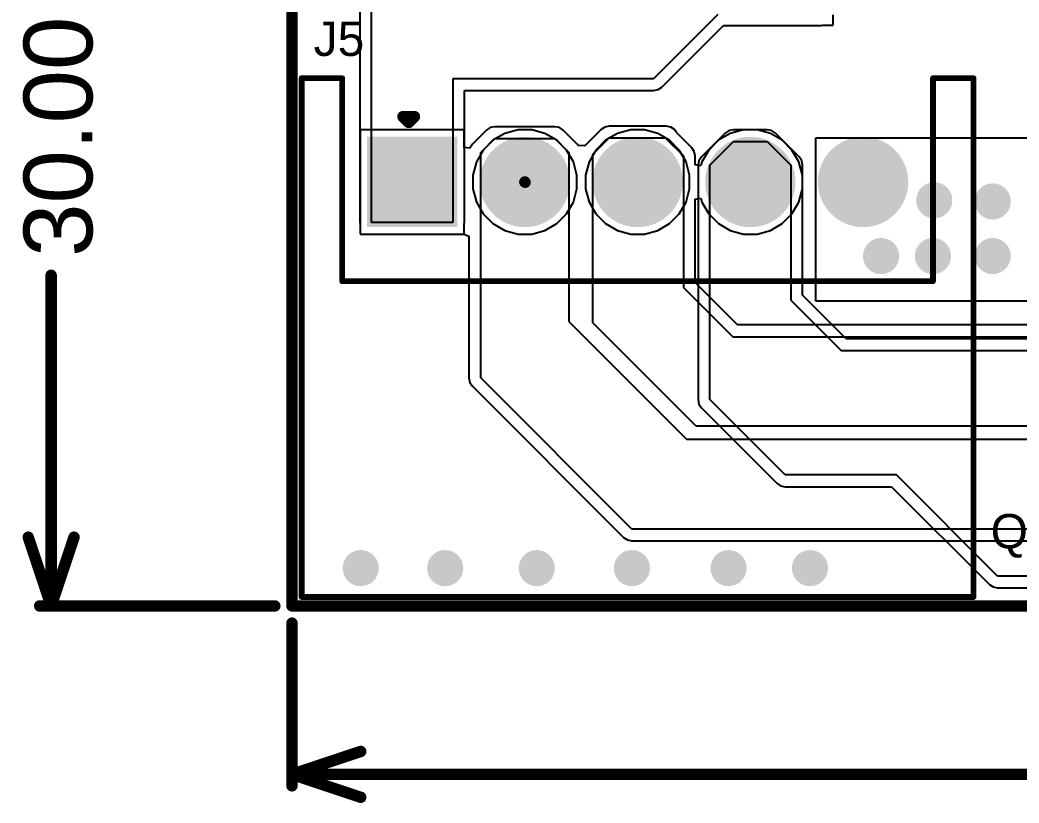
# Model space of a CAD drawing. Header units: inches. Extents: x -0.24 to 5.71, y -0.19 to 1.19.
# Drawn here: x -0.237 to 0.635, y -0.165 to 0.518 of the extents above; entities that cross this region are included whole.
import ezdxf

# ---------------------------------------------------------------- set-up
doc = ezdxf.new("R2010")
doc.units = ezdxf.units.IN
doc.header["$MEASUREMENT"] = 0
for name, color, linetype in [('Board Outline', 216, 'Continuous'), ('Bottom Layer', 5, 'Continuous'), ('Bottom Solder', 6, 'Continuous'), ('Multi-Layer', 9, 'Continuous'), ('Pad Holes', 156, 'Continuous'), ('Top Layer', 1, 'Continuous'), ('Top Overlay', 2, 'Continuous'), ('Top Solder', 216, 'Continuous'), ('Via Holes', 16, 'Continuous')]:
    doc.layers.add(name, color=color, linetype=linetype)
doc.styles.add('Arial', font='', dxfattribs={"height": 0.2})
doc.styles.get('Arial').set_extended_font_data('Arial')

# ---------------------------------------------------------------- blocks, each defined once
blk = doc.blocks.new('S5B_XH_A_LF__SN__1')
at = {"layer": 'Bottom Layer'}
blk.add_hatch(color=5, dxfattribs=at).paths.add_polyline_path([(-0.23228, 0.03543), (-0.16142, 0.03543), (-0.16142, -0.03543), (-0.23228, -0.03543)])
h = blk.add_hatch(color=5, dxfattribs=at)
edge = h.paths.add_edge_path()
edge.add_arc((-0.09843, 0), 0.03543, 0, 360)
h = blk.add_hatch(color=5, dxfattribs=at)
edge = h.paths.add_edge_path()
edge.add_arc((0, 0), 0.03543, 0, 360)
h = blk.add_hatch(color=5, dxfattribs=at)
edge = h.paths.add_edge_path()
edge.add_arc((0.09843, 0), 0.03543, 0, 360)
h = blk.add_hatch(color=5, dxfattribs=at)
edge = h.paths.add_edge_path()
edge.add_arc((0.19685, 0), 0.03543, 0, 360)
at = {"layer": 'Bottom Solder'}
blk.add_hatch(color=6, dxfattribs=at).paths.add_polyline_path([(-0.23628, 0.03943), (-0.15742, 0.03943), (-0.15742, -0.03943), (-0.23628, -0.03943)])
h = blk.add_hatch(color=6, dxfattribs=at)
edge = h.paths.add_edge_path()
edge.add_arc((-0.09843, 0), 0.03943, 0, 360)
h = blk.add_hatch(color=6, dxfattribs=at)
edge = h.paths.add_edge_path()
edge.add_arc((0, 0), 0.03943, 0, 360)
h = blk.add_hatch(color=6, dxfattribs=at)
edge = h.paths.add_edge_path()
edge.add_arc((0.09843, 0), 0.03943, 0, 360)
h = blk.add_hatch(color=6, dxfattribs=at)
edge = h.paths.add_edge_path()
edge.add_arc((0.19685, 0), 0.03943, 0, 360)
at = {"layer": 'Multi-Layer'}
blk.add_hatch(color=9, dxfattribs=at).paths.add_polyline_path([(-0.23228, 0.03543), (-0.16142, 0.03543), (-0.16142, -0.03543), (-0.23228, -0.03543)])
h = blk.add_hatch(color=9, dxfattribs=at)
edge = h.paths.add_edge_path()
edge.add_arc((-0.09843, 0), 0.03543, 0, 360)
h = blk.add_hatch(color=9, dxfattribs=at)
edge = h.paths.add_edge_path()
edge.add_arc((0, 0), 0.03543, 0, 360)
h = blk.add_hatch(color=9, dxfattribs=at)
edge = h.paths.add_edge_path()
edge.add_arc((0.09843, 0), 0.03543, 0, 360)
h = blk.add_hatch(color=9, dxfattribs=at)
edge = h.paths.add_edge_path()
edge.add_arc((0.19685, 0), 0.03543, 0, 360)
at = {"layer": 'Pad Holes'}
h = blk.add_hatch(color=7, dxfattribs=at)
edge = h.paths.add_edge_path()
edge.add_arc((-0.19685, 0), 0.01969, 0, 360)
h = blk.add_hatch(color=7, dxfattribs=at)
edge = h.paths.add_edge_path()
edge.add_arc((-0.09843, 0), 0.01969, 0, 360)
h = blk.add_hatch(color=7, dxfattribs=at)
edge = h.paths.add_edge_path()
edge.add_arc((0, 0), 0.01969, 0, 360)
h = blk.add_hatch(color=7, dxfattribs=at)
edge = h.paths.add_edge_path()
edge.add_arc((0.09843, 0), 0.01969, 0, 360)
h = blk.add_hatch(color=7, dxfattribs=at)
edge = h.paths.add_edge_path()
edge.add_arc((0.19685, 0), 0.01969, 0, 360)
at = {"layer": 'Top Layer'}
blk.add_hatch(color=1, dxfattribs=at).paths.add_polyline_path([(-0.23228, 0.03543), (-0.16142, 0.03543), (-0.16142, -0.03543), (-0.23228, -0.03543)])
h = blk.add_hatch(color=1, dxfattribs=at)
edge = h.paths.add_edge_path()
edge.add_arc((-0.09843, 0), 0.03543, 0, 360)
h = blk.add_hatch(color=1, dxfattribs=at)
edge = h.paths.add_edge_path()
edge.add_arc((0, 0), 0.03543, 0, 360)
h = blk.add_hatch(color=1, dxfattribs=at)
edge = h.paths.add_edge_path()
edge.add_arc((0.09843, 0), 0.03543, 0, 360)
h = blk.add_hatch(color=1, dxfattribs=at)
edge = h.paths.add_edge_path()
edge.add_arc((0.19685, 0), 0.03543, 0, 360)
at = {"layer": 'Top Solder'}
blk.add_hatch(color=216, dxfattribs=at).paths.add_polyline_path([(-0.23628, 0.03943), (-0.15742, 0.03943), (-0.15742, -0.03943), (-0.23628, -0.03943)])
h = blk.add_hatch(color=216, dxfattribs=at)
edge = h.paths.add_edge_path()
edge.add_arc((-0.09843, 0), 0.03943, 0, 360)
h = blk.add_hatch(color=216, dxfattribs=at)
edge = h.paths.add_edge_path()
edge.add_arc((0, 0), 0.03943, 0, 360)
h = blk.add_hatch(color=216, dxfattribs=at)
edge = h.paths.add_edge_path()
edge.add_arc((0.09843, 0), 0.03943, 0, 360)
h = blk.add_hatch(color=216, dxfattribs=at)
edge = h.paths.add_edge_path()
edge.add_arc((0.19685, 0), 0.03943, 0, 360)
at = {"layer": 'Top Overlay'}
for points in [[(-0.29331, 0.09055, 0.005, 0.005, 0), (-0.25787, 0.09055, 0.005, 0.005, 0)], [(-0.29331, -0.3622, 0.005, 0.005, 0), (-0.29331, 0.09055, 0.005, 0.005, 0)], [(-0.25787, -0.08661, 0.005, 0.005, 0), (-0.25787, 0.09055, 0.005, 0.005, 0)], [(0.25787, -0.08661, 0.005, 0.005, 0), (0.25787, 0.09055, 0.005, 0.005, 0)], [(0.25787, 0.09055, 0.005, 0.005, 0), (0.29331, 0.09055, 0.005, 0.005, 0)], [(0.29331, -0.3622, 0.005, 0.005, 0), (0.29331, 0.09055, 0.005, 0.005, 0)], [(-0.20485, 0.057, 0.01, 0.01, 0), (-0.19485, 0.057, 0.01, 0.01, 0)], [(-0.20485, 0.057, 0.01, 0.01, 0), (-0.19985, 0.052, 0.01, 0.01, 0)], [(-0.19985, 0.052, 0.01, 0.01, 0), (-0.19485, 0.057, 0.01, 0.01, 0)], [(-0.25787, -0.08661, 0.005, 0.005, 0), (0.25787, -0.08661, 0.005, 0.005, 0)], [(-0.29331, -0.3622, 0.005, 0.005, 0), (0.29331, -0.3622, 0.005, 0.005, 0)]]:
    blk.add_lwpolyline(points, format="xyseb", dxfattribs=at)
for points in [[(-0.29456, 0.09055, 0.0025, 0.0025, 1), (-0.29206, 0.09055, 0.0025, 0.0025, 1)], [(-0.29456, 0.09055, 0.0025, 0.0025, 1), (-0.29206, 0.09055, 0.0025, 0.0025, 1)], [(-0.25912, 0.09055, 0.0025, 0.0025, 1), (-0.25662, 0.09055, 0.0025, 0.0025, 1)], [(-0.25912, 0.09055, 0.0025, 0.0025, 1), (-0.25662, 0.09055, 0.0025, 0.0025, 1)], [(0.25662, 0.09055, 0.0025, 0.0025, 1), (0.25912, 0.09055, 0.0025, 0.0025, 1)], [(0.25662, 0.09055, 0.0025, 0.0025, 1), (0.25912, 0.09055, 0.0025, 0.0025, 1)], [(0.29206, 0.09055, 0.0025, 0.0025, 1), (0.29456, 0.09055, 0.0025, 0.0025, 1)], [(0.29206, 0.09055, 0.0025, 0.0025, 1), (0.29456, 0.09055, 0.0025, 0.0025, 1)], [(-0.20735, 0.057, 0.005, 0.005, 1), (-0.20235, 0.057, 0.005, 0.005, 1)], [(-0.20735, 0.057, 0.005, 0.005, 1), (-0.20235, 0.057, 0.005, 0.005, 1)], [(-0.19735, 0.057, 0.005, 0.005, 1), (-0.19235, 0.057, 0.005, 0.005, 1)], [(-0.19735, 0.057, 0.005, 0.005, 1), (-0.19235, 0.057, 0.005, 0.005, 1)], [(-0.20235, 0.052, 0.005, 0.005, 1), (-0.19735, 0.052, 0.005, 0.005, 1)], [(-0.20235, 0.052, 0.005, 0.005, 1), (-0.19735, 0.052, 0.005, 0.005, 1)], [(-0.25912, -0.08661, 0.0025, 0.0025, 1), (-0.25662, -0.08661, 0.0025, 0.0025, 1)], [(-0.25912, -0.08661, 0.0025, 0.0025, 1), (-0.25662, -0.08661, 0.0025, 0.0025, 1)], [(0.25662, -0.08661, 0.0025, 0.0025, 1), (0.25912, -0.08661, 0.0025, 0.0025, 1)], [(0.25662, -0.08661, 0.0025, 0.0025, 1), (0.25912, -0.08661, 0.0025, 0.0025, 1)], [(-0.29456, -0.3622, 0.0025, 0.0025, 1), (-0.29206, -0.3622, 0.0025, 0.0025, 1)], [(-0.29456, -0.3622, 0.0025, 0.0025, 1), (-0.29206, -0.3622, 0.0025, 0.0025, 1)], [(0.29206, -0.3622, 0.0025, 0.0025, 1), (0.29456, -0.3622, 0.0025, 0.0025, 1)], [(0.29206, -0.3622, 0.0025, 0.0025, 1), (0.29456, -0.3622, 0.0025, 0.0025, 1)]]:
    blk.add_lwpolyline(points, format="xyseb", close=True, dxfattribs=at)

msp = doc.modelspace()

# ---------------------------------------------------------------- hatches: boundary and pattern name
at = {"layer": 'Bottom Layer'}
h = msp.add_hatch(color=5, dxfattribs=at)
edge = h.paths.add_edge_path()
edge.add_arc((0.561, 0.361), 0.01181, 0, 360)
h = msp.add_hatch(color=5, dxfattribs=at)
edge = h.paths.add_edge_path()
edge.add_arc((0.612, 0.36), 0.01181, 0, 360)
h = msp.add_hatch(color=5, dxfattribs=at)
edge = h.paths.add_edge_path()
edge.add_arc((0.51457, 0.31236), 0.01181, 0, 360)
h = msp.add_hatch(color=5, dxfattribs=at)
edge = h.paths.add_edge_path()
edge.add_arc((0.55987, 0.31236), 0.01181, 0, 360)
h = msp.add_hatch(color=5, dxfattribs=at)
edge = h.paths.add_edge_path()
edge.add_arc((0.612, 0.31236), 0.01181, 0, 360)
h = msp.add_hatch(color=5, dxfattribs=at)
edge = h.paths.add_edge_path()
edge.add_arc((0.06026, 0.04), 0.01181, 0, 360)
h = msp.add_hatch(color=5, dxfattribs=at)
edge = h.paths.add_edge_path()
edge.add_arc((0.134, 0.04), 0.01181, 0, 360)
h = msp.add_hatch(color=5, dxfattribs=at)
edge = h.paths.add_edge_path()
edge.add_arc((0.214, 0.04), 0.01181, 0, 360)
h = msp.add_hatch(color=5, dxfattribs=at)
edge = h.paths.add_edge_path()
edge.add_arc((0.297, 0.04), 0.01181, 0, 360)
h = msp.add_hatch(color=5, dxfattribs=at)
edge = h.paths.add_edge_path()
edge.add_arc((0.38139, 0.04), 0.01181, 0, 360)
h = msp.add_hatch(color=5, dxfattribs=at)
edge = h.paths.add_edge_path()
edge.add_arc((0.45248, 0.04), 0.01181, 0, 360)
at = {"layer": 'Bottom Solder'}
h = msp.add_hatch(color=6, dxfattribs=at)
edge = h.paths.add_edge_path()
edge.add_arc((0.561, 0.361), 0.01581, 0, 360)
h = msp.add_hatch(color=6, dxfattribs=at)
edge = h.paths.add_edge_path()
edge.add_arc((0.612, 0.36), 0.01581, 0, 360)
h = msp.add_hatch(color=6, dxfattribs=at)
edge = h.paths.add_edge_path()
edge.add_arc((0.51457, 0.31236), 0.01581, 0, 360)
h = msp.add_hatch(color=6, dxfattribs=at)
edge = h.paths.add_edge_path()
edge.add_arc((0.55987, 0.31236), 0.01581, 0, 360)
h = msp.add_hatch(color=6, dxfattribs=at)
edge = h.paths.add_edge_path()
edge.add_arc((0.612, 0.31236), 0.01581, 0, 360)
h = msp.add_hatch(color=6, dxfattribs=at)
edge = h.paths.add_edge_path()
edge.add_arc((0.06026, 0.04), 0.01581, 0, 360)
h = msp.add_hatch(color=6, dxfattribs=at)
edge = h.paths.add_edge_path()
edge.add_arc((0.134, 0.04), 0.01581, 0, 360)
h = msp.add_hatch(color=6, dxfattribs=at)
edge = h.paths.add_edge_path()
edge.add_arc((0.214, 0.04), 0.01581, 0, 360)
h = msp.add_hatch(color=6, dxfattribs=at)
edge = h.paths.add_edge_path()
edge.add_arc((0.297, 0.04), 0.01581, 0, 360)
h = msp.add_hatch(color=6, dxfattribs=at)
edge = h.paths.add_edge_path()
edge.add_arc((0.38139, 0.04), 0.01581, 0, 360)
h = msp.add_hatch(color=6, dxfattribs=at)
edge = h.paths.add_edge_path()
edge.add_arc((0.45248, 0.04), 0.01581, 0, 360)
at = {"layer": 'Top Layer'}
h = msp.add_hatch(color=1, dxfattribs=at)
edge = h.paths.add_edge_path()
edge.add_arc((0.561, 0.361), 0.01181, 0, 360)
h = msp.add_hatch(color=1, dxfattribs=at)
edge = h.paths.add_edge_path()
edge.add_arc((0.612, 0.36), 0.01181, 0, 360)
h = msp.add_hatch(color=1, dxfattribs=at)
edge = h.paths.add_edge_path()
edge.add_arc((0.51457, 0.31236), 0.01181, 0, 360)
h = msp.add_hatch(color=1, dxfattribs=at)
edge = h.paths.add_edge_path()
edge.add_arc((0.55987, 0.31236), 0.01181, 0, 360)
h = msp.add_hatch(color=1, dxfattribs=at)
edge = h.paths.add_edge_path()
edge.add_arc((0.612, 0.31236), 0.01181, 0, 360)
h = msp.add_hatch(color=1, dxfattribs=at)
edge = h.paths.add_edge_path()
edge.add_arc((0.06026, 0.04), 0.01181, 0, 360)
h = msp.add_hatch(color=1, dxfattribs=at)
edge = h.paths.add_edge_path()
edge.add_arc((0.134, 0.04), 0.01181, 0, 360)
h = msp.add_hatch(color=1, dxfattribs=at)
edge = h.paths.add_edge_path()
edge.add_arc((0.214, 0.04), 0.01181, 0, 360)
h = msp.add_hatch(color=1, dxfattribs=at)
edge = h.paths.add_edge_path()
edge.add_arc((0.297, 0.04), 0.01181, 0, 360)
h = msp.add_hatch(color=1, dxfattribs=at)
edge = h.paths.add_edge_path()
edge.add_arc((0.38139, 0.04), 0.01181, 0, 360)
h = msp.add_hatch(color=1, dxfattribs=at)
edge = h.paths.add_edge_path()
edge.add_arc((0.45248, 0.04), 0.01181, 0, 360)
at = {"layer": 'Top Solder'}
h = msp.add_hatch(color=216, dxfattribs=at)
edge = h.paths.add_edge_path()
edge.add_arc((0.561, 0.361), 0.01581, 0, 360)
h = msp.add_hatch(color=216, dxfattribs=at)
edge = h.paths.add_edge_path()
edge.add_arc((0.612, 0.36), 0.01581, 0, 360)
h = msp.add_hatch(color=216, dxfattribs=at)
edge = h.paths.add_edge_path()
edge.add_arc((0.51457, 0.31236), 0.01581, 0, 360)
h = msp.add_hatch(color=216, dxfattribs=at)
edge = h.paths.add_edge_path()
edge.add_arc((0.55987, 0.31236), 0.01581, 0, 360)
h = msp.add_hatch(color=216, dxfattribs=at)
edge = h.paths.add_edge_path()
edge.add_arc((0.612, 0.31236), 0.01581, 0, 360)
h = msp.add_hatch(color=216, dxfattribs=at)
edge = h.paths.add_edge_path()
edge.add_arc((0.06026, 0.04), 0.01581, 0, 360)
h = msp.add_hatch(color=216, dxfattribs=at)
edge = h.paths.add_edge_path()
edge.add_arc((0.134, 0.04), 0.01581, 0, 360)
h = msp.add_hatch(color=216, dxfattribs=at)
edge = h.paths.add_edge_path()
edge.add_arc((0.214, 0.04), 0.01581, 0, 360)
h = msp.add_hatch(color=216, dxfattribs=at)
edge = h.paths.add_edge_path()
edge.add_arc((0.297, 0.04), 0.01581, 0, 360)
h = msp.add_hatch(color=216, dxfattribs=at)
edge = h.paths.add_edge_path()
edge.add_arc((0.38139, 0.04), 0.01581, 0, 360)
h = msp.add_hatch(color=216, dxfattribs=at)
edge = h.paths.add_edge_path()
edge.add_arc((0.45248, 0.04), 0.01581, 0, 360)
at = {"layer": 'Via Holes'}
h = msp.add_hatch(color=7, dxfattribs=at)
edge = h.paths.add_edge_path()
edge.add_arc((0.561, 0.361), 0.00591, 0, 360)
h = msp.add_hatch(color=7, dxfattribs=at)
edge = h.paths.add_edge_path()
edge.add_arc((0.612, 0.36), 0.00591, 0, 360)
h = msp.add_hatch(color=7, dxfattribs=at)
edge = h.paths.add_edge_path()
edge.add_arc((0.51457, 0.31236), 0.00591, 0, 360)
h = msp.add_hatch(color=7, dxfattribs=at)
edge = h.paths.add_edge_path()
edge.add_arc((0.55987, 0.31236), 0.00591, 0, 360)
h = msp.add_hatch(color=7, dxfattribs=at)
edge = h.paths.add_edge_path()
edge.add_arc((0.612, 0.31236), 0.00591, 0, 360)
h = msp.add_hatch(color=7, dxfattribs=at)
edge = h.paths.add_edge_path()
edge.add_arc((0.06026, 0.04), 0.00591, 0, 360)
h = msp.add_hatch(color=7, dxfattribs=at)
edge = h.paths.add_edge_path()
edge.add_arc((0.134, 0.04), 0.00591, 0, 360)
h = msp.add_hatch(color=7, dxfattribs=at)
edge = h.paths.add_edge_path()
edge.add_arc((0.214, 0.04), 0.00591, 0, 360)
h = msp.add_hatch(color=7, dxfattribs=at)
edge = h.paths.add_edge_path()
edge.add_arc((0.297, 0.04), 0.00591, 0, 360)
h = msp.add_hatch(color=7, dxfattribs=at)
edge = h.paths.add_edge_path()
edge.add_arc((0.38139, 0.04), 0.00591, 0, 360)
h = msp.add_hatch(color=7, dxfattribs=at)
edge = h.paths.add_edge_path()
edge.add_arc((0.45248, 0.04), 0.00591, 0, 360)

# ---------------------------------------------------------------- linework, layer by layer
at = {"layer": 'Board Outline'}
for points in [[(0.00026, 1.188, 0.01, 0.01, 0), (0.00026, 0.007, 0.01, 0.01, 0)], [(0.00026, 1.188, 0.008, 0.008, 0), (0.00026, 0.007, 0.008, 0.008, 0)], [(0.00026, 0.007, 0.01, 0.01, 0), (5.709, 0.007, 0.01, 0.01, 0)], [(0.00026, 0.007, 0.008, 0.008, 0), (5.709, 0.007, 0.008, 0.008, 0)]]:
    msp.add_lwpolyline(points, format="xyseb", dxfattribs=at)
for points in [[(-0.00224, 0.007, 0.005, 0.005, 1), (0.00276, 0.007, 0.005, 0.005, 1)], [(-0.00224, 0.007, 0.005, 0.005, 1), (0.00276, 0.007, 0.005, 0.005, 1)], [(-0.00174, 0.007, 0.004, 0.004, 1), (0.00226, 0.007, 0.004, 0.004, 1)], [(-0.00174, 0.007, 0.004, 0.004, 1), (0.00226, 0.007, 0.004, 0.004, 1)]]:
    msp.add_lwpolyline(points, format="xyseb", close=True, dxfattribs=at)
at = {"layer": 'Bottom Layer'}
for p, q in [((0.00026, 0.007), (0.00026, 1.188)), ((0.15058, 0.42243), (0.05972, 0.42243)), ((0.05972, 0.42243), (0.05972, 0.33157)), ((0.15058, 0.40708), (0.15058, 0.42243)), ((0.17011, 0.42221), (0.15779, 0.40989)), ((0.17342, 0.42442), (0.17011, 0.42221)), ((0.17732, 0.4252), (0.17342, 0.42442)), ((0.22982, 0.4252), (0.17732, 0.4252)), ((0.23373, 0.42442), (0.22982, 0.4252)), ((0.23703, 0.42221), (0.23373, 0.42442)), ((0.24921, 0.41003), (0.23703, 0.42221)), ((0.23703, 0.42221), (0.23703, 0.42221)), ((0.27005, 0.4227), (0.25579, 0.40845)), ((0.27335, 0.42491), (0.27005, 0.4227)), ((0.27726, 0.42569), (0.27335, 0.42491)), ((0.32705, 0.42569), (0.27726, 0.42569)), ((0.33096, 0.42491), (0.32705, 0.42569)), ((0.33426, 0.4227), (0.33096, 0.42491)), ((0.33594, 0.4202), (0.33426, 0.4227)), ((0.34921, 0.40692), (0.33594, 0.4202)), ((0.38289, 0.41934), (0.37253, 0.41336)), ((0.39444, 0.42243), (0.38289, 0.41934)), ((0.40641, 0.42243), (0.39444, 0.42243)), ((0.41796, 0.41934), (0.40641, 0.42243)), ((0.42832, 0.41336), (0.41796, 0.41934)), ((0.165, 0.40268), (0.17732, 0.415)), ((0.17732, 0.415), (0.22982, 0.415)), ((0.22982, 0.415), (0.242, 0.40282)), ((0.25002, 0.40881), (0.24921, 0.41003)), ((0.263, 0.40124), (0.27726, 0.41549)), ((0.27726, 0.41549), (0.32705, 0.41549)), ((0.32705, 0.41549), (0.32705, 0.41466)), ((0.32705, 0.41466), (0.342, 0.39971)), ((0.37253, 0.41336), (0.36407, 0.4049)), ((0.43678, 0.4049), (0.42832, 0.41336)), ((0.15558, 0.40658), (0.15058, 0.40708)), ((0.15779, 0.40989), (0.15558, 0.40658)), ((0.165, 0.206), (0.165, 0.40268)), ((0.242, 0.40282), (0.242, 0.25536)), ((0.25578, 0.40844), (0.25002, 0.40881)), ((0.25579, 0.40845), (0.25578, 0.40844)), ((0.263, 0.254), (0.263, 0.40124)), ((0.35142, 0.40361), (0.34921, 0.40692)), ((0.3522, 0.39971), (0.35142, 0.40361)), ((0.36407, 0.4049), (0.35809, 0.39454)), ((0.44276, 0.39454), (0.43678, 0.4049)), ((0.342, 0.39971), (0.342, 0.285)), ((0.3522, 0.39188), (0.3522, 0.39971)), ((0.35809, 0.39454), (0.3572, 0.39122)), ((0.44586, 0.38298), (0.44276, 0.39454)), ((0.3572, 0.39122), (0.3522, 0.39188)), ((0.44586, 0.37102), (0.44586, 0.38298)), ((0.44276, 0.35946), (0.44586, 0.37102)), ((0.3522, 0.36212), (0.3572, 0.36278)), ((0.3522, 0.28922), (0.3522, 0.36212)), ((0.3572, 0.36278), (0.35809, 0.35946)), ((0.35809, 0.35946), (0.36407, 0.3491)), ((0.43678, 0.3491), (0.44276, 0.35946)), ((0.36407, 0.3491), (0.37253, 0.34064)), ((0.42832, 0.34064), (0.43678, 0.3491)), ((0.37253, 0.34064), (0.38289, 0.33466)), ((0.41796, 0.33466), (0.42832, 0.34064)), ((0.05972, 0.33157), (0.1498, 0.33157)), ((0.1498, 0.33157), (0.15058, 0.33157)), ((0.15058, 0.33157), (0.1548, 0.32969)), ((0.38289, 0.33466), (0.39444, 0.33157)), ((0.39444, 0.33157), (0.40641, 0.33157)), ((0.40641, 0.33157), (0.41796, 0.33466)), ((0.1548, 0.32969), (0.1548, 0.206)), ((0.38922, 0.2522), (0.3522, 0.28922)), ((0.342, 0.285), (0.385, 0.242)), ((0.242, 0.25536), (0.34477, 0.15259)), ((0.353, 0.164), (0.263, 0.254)), ((1.242, 0.2522), (0.38922, 0.2522)), ((0.385, 0.242), (1.242, 0.242)), ((0.1548, 0.206), (0.15558, 0.2021)), ((0.15558, 0.2021), (0.15779, 0.19879)), ((0.297, 0.074), (0.165, 0.206)), ((0.15779, 0.19879), (0.28979, 0.06679)), ((1.242, 0.164), (0.353, 0.164)), ((0.34477, 0.15259), (1.57437, 0.15259)), ((1.57437, 0.074), (0.297, 0.074)), ((0.28979, 0.06679), (0.2931, 0.06458)), ((0.2931, 0.06458), (0.297, 0.0638)), ((0.297, 0.0638), (1.57437, 0.0638)), ((5.42971, 0.007), (0.00026, 0.007))]:
    msp.add_line(p, q, dxfattribs=at)
at = {"layer": 'Top Layer'}
for p, q in [((0.00026, 0.007), (0.00026, 1.188)), ((0.05952, 0.54001), (0.05952, 0.34157)), ((0.06972, 0.34157), (0.06972, 0.54001)), ((0.37206, 0.52306), (0.316, 0.467)), ((0.47261, 0.51376), (0.47261, 0.52278)), ((0.32321, 0.45979), (0.37699, 0.51357)), ((0.37699, 0.51357), (0.46261, 0.51357)), ((0.46261, 0.51357), (0.46359, 0.51376)), ((0.46359, 0.51376), (0.47261, 0.51376)), ((0.316, 0.467), (0.14058, 0.467)), ((0.14058, 0.467), (0.14058, 0.34157)), ((0.15078, 0.34157), (0.15078, 0.4568)), ((0.15078, 0.4568), (0.316, 0.4568)), ((0.316, 0.4568), (0.3199, 0.45758)), ((0.3199, 0.45758), (0.32321, 0.45979)), ((0.18604, 0.41934), (0.17568, 0.41336)), ((0.19759, 0.42243), (0.18604, 0.41934)), ((0.20956, 0.42243), (0.19759, 0.42243)), ((0.22111, 0.41934), (0.20956, 0.42243)), ((0.23147, 0.41336), (0.22111, 0.41934)), ((0.28446, 0.41934), (0.2741, 0.41336)), ((0.29602, 0.42243), (0.28446, 0.41934)), ((0.30798, 0.42243), (0.29602, 0.42243)), ((0.31954, 0.41934), (0.30798, 0.42243)), ((0.3299, 0.41336), (0.31954, 0.41934)), ((0.37854, 0.41964), (0.35778, 0.39889)), ((0.38185, 0.42185), (0.37854, 0.41964)), ((0.38575, 0.42263), (0.38185, 0.42185)), ((0.4151, 0.42263), (0.38575, 0.42263)), ((0.419, 0.42185), (0.4151, 0.42263)), ((0.42231, 0.41964), (0.419, 0.42185)), ((0.44307, 0.39889), (0.42231, 0.41964)), ((0.17568, 0.41336), (0.16722, 0.4049)), ((0.23993, 0.4049), (0.23147, 0.41336)), ((0.2741, 0.41336), (0.26564, 0.4049)), ((0.33836, 0.4049), (0.3299, 0.41336)), ((0.36499, 0.39168), (0.38575, 0.41243)), ((0.38575, 0.41243), (0.4151, 0.41243)), ((0.4151, 0.41243), (0.43586, 0.39168)), ((0.45748, 0.27299), (0.45748, 0.41549)), ((0.45748, 0.41549), (0.64664, 0.41549)), ((0.16722, 0.4049), (0.16124, 0.39454)), ((0.24591, 0.39454), (0.23993, 0.4049)), ((0.26564, 0.4049), (0.25966, 0.39454)), ((0.34434, 0.39454), (0.33836, 0.4049)), ((0.16124, 0.39454), (0.15814, 0.38298)), ((0.24901, 0.38298), (0.24591, 0.39454)), ((0.25966, 0.39454), (0.25657, 0.38298)), ((0.34743, 0.38298), (0.34434, 0.39454)), ((0.35557, 0.39558), (0.3548, 0.39168)), ((0.35778, 0.39889), (0.35557, 0.39558)), ((0.44528, 0.39558), (0.44307, 0.39889)), ((0.44605, 0.39168), (0.44528, 0.39558)), ((0.3548, 0.39168), (0.3548, 0.18707)), ((0.36499, 0.18707), (0.36499, 0.39168)), ((0.43586, 0.39168), (0.43586, 0.27391)), ((0.44605, 0.27813), (0.44605, 0.39168)), ((0.15814, 0.38298), (0.15814, 0.37102)), ((0.24901, 0.37102), (0.24901, 0.38298)), ((0.25657, 0.38298), (0.25657, 0.37102)), ((0.34743, 0.37102), (0.34743, 0.38298)), ((0.15814, 0.37102), (0.16124, 0.35946)), ((0.24591, 0.35946), (0.24901, 0.37102)), ((0.25657, 0.37102), (0.25966, 0.35946)), ((0.34434, 0.35946), (0.34743, 0.37102)), ((0.16124, 0.35946), (0.16722, 0.3491)), ((0.23993, 0.3491), (0.24591, 0.35946)), ((0.25966, 0.35946), (0.26564, 0.3491)), ((0.33836, 0.3491), (0.34434, 0.35946)), ((0.16722, 0.3491), (0.17568, 0.34064)), ((0.23147, 0.34064), (0.23993, 0.3491)), ((0.26564, 0.3491), (0.2741, 0.34064)), ((0.3299, 0.34064), (0.33836, 0.3491)), ((0.05952, 0.34157), (0.05972, 0.34058)), ((0.05972, 0.34058), (0.05972, 0.33157)), ((0.14058, 0.34157), (0.06972, 0.34157)), ((0.15058, 0.34058), (0.15078, 0.34157)), ((0.15058, 0.33157), (0.15058, 0.34058)), ((0.17568, 0.34064), (0.18604, 0.33466)), ((0.22111, 0.33466), (0.23147, 0.34064)), ((0.2741, 0.34064), (0.28446, 0.33466)), ((0.31954, 0.33466), (0.3299, 0.34064)), ((0.05972, 0.33157), (0.06873, 0.33157)), ((0.06873, 0.33157), (0.06972, 0.33137)), ((0.14058, 0.33137), (0.14157, 0.33157)), ((0.14157, 0.33157), (0.15058, 0.33157)), ((0.18604, 0.33466), (0.19759, 0.33157)), ((0.19759, 0.33157), (0.20956, 0.33157)), ((0.20956, 0.33157), (0.22111, 0.33466)), ((0.28446, 0.33466), (0.29602, 0.33157)), ((0.29602, 0.33157), (0.30798, 0.33157)), ((0.30798, 0.33157), (0.31954, 0.33466)), ((0.06972, 0.33137), (0.14058, 0.33137)), ((0.43586, 0.27391), (0.47977, 0.23)), ((0.48399, 0.2402), (0.44605, 0.27813)), ((0.7104, 0.27299), (0.45748, 0.27299)), ((0.7317, 0.2402), (0.48399, 0.2402)), ((0.47977, 0.23), (0.9, 0.23)), ((0.3548, 0.18707), (0.35557, 0.18317)), ((0.35557, 0.18317), (0.35778, 0.17986)), ((0.43078, 0.12128), (0.36499, 0.18707)), ((0.35778, 0.17986), (0.42357, 0.11407)), ((0.42357, 0.11407), (0.42688, 0.11186)), ((0.528, 0.12128), (0.43078, 0.12128)), ((0.61628, 0.033), (0.528, 0.12128)), ((0.42688, 0.11186), (0.43078, 0.11108)), ((0.43078, 0.11108), (0.52378, 0.11108)), ((0.52378, 0.11108), (0.60907, 0.02579)), ((0.9, 0.033), (0.61628, 0.033)), ((0.60907, 0.02579), (0.61238, 0.02358)), ((0.61238, 0.02358), (0.61628, 0.0228)), ((0.61628, 0.0228), (0.643, 0.0228)), ((3.67366, 0.007), (0.00026, 0.007))]:
    msp.add_line(p, q, dxfattribs=at)
msp.add_lwpolyline([(0.20357, 0.377, 0.01, 0.01, 0), (0.20379, 0.37679, 0.01, 0.01, 0)], format="xyseb", dxfattribs=at)
for points in [[(0.20107, 0.377, 0.005, 0.005, 1), (0.20607, 0.377, 0.005, 0.005, 1)], [(0.20129, 0.37679, 0.005, 0.005, 1), (0.20629, 0.37679, 0.005, 0.005, 1)]]:
    msp.add_lwpolyline(points, format="xyseb", close=True, dxfattribs=at)
at = {"layer": 'Top Overlay'}
for points in [[(-0.21, 0.007, 0.01, 0.01, 0), (-0.21, 0.29559, 0.01, 0.01, 0)], [(-0.23, 0.067, 0.01, 0.01, 0), (-0.21, 0.007, 0.01, 0.01, 0)], [(-0.21, 0.007, 0.01, 0.01, 0), (-0.19, 0.067, 0.01, 0.01, 0)], [(-0.22, 0.007, 0.01, 0.01, 0), (-0.01474, 0.007, 0.01, 0.01, 0)], [(0.00026, -0.15, 0.01, 0.01, 0), (0.00026, -0.008, 0.01, 0.01, 0)], [(0.00026, -0.14, 0.01, 0.01, 0), (0.06026, -0.12, 0.01, 0.01, 0)], [(0.00026, -0.14, 0.01, 0.01, 0), (0.06026, -0.16, 0.01, 0.01, 0)], [(0.00026, -0.14, 0.01, 0.01, 0), (2.52772, -0.14, 0.01, 0.01, 0)]]:
    msp.add_lwpolyline(points, format="xyseb", dxfattribs=at)
for points in [[(-0.2125, 0.29559, 0.005, 0.005, 1), (-0.2075, 0.29559, 0.005, 0.005, 1)], [(-0.2325, 0.067, 0.005, 0.005, 1), (-0.2275, 0.067, 0.005, 0.005, 1)], [(-0.1925, 0.067, 0.005, 0.005, 1), (-0.1875, 0.067, 0.005, 0.005, 1)], [(-0.2225, 0.007, 0.005, 0.005, 1), (-0.2175, 0.007, 0.005, 0.005, 1)], [(-0.2125, 0.007, 0.005, 0.005, 1), (-0.2075, 0.007, 0.005, 0.005, 1)], [(-0.2125, 0.007, 0.005, 0.005, 1), (-0.2075, 0.007, 0.005, 0.005, 1)], [(-0.2125, 0.007, 0.005, 0.005, 1), (-0.2075, 0.007, 0.005, 0.005, 1)], [(-0.01724, 0.007, 0.005, 0.005, 1), (-0.01224, 0.007, 0.005, 0.005, 1)], [(-0.00224, -0.008, 0.005, 0.005, 1), (0.00276, -0.008, 0.005, 0.005, 1)], [(0.05776, -0.12, 0.005, 0.005, 1), (0.06276, -0.12, 0.005, 0.005, 1)], [(-0.00224, -0.14, 0.005, 0.005, 1), (0.00276, -0.14, 0.005, 0.005, 1)], [(-0.00224, -0.14, 0.005, 0.005, 1), (0.00276, -0.14, 0.005, 0.005, 1)], [(-0.00224, -0.14, 0.005, 0.005, 1), (0.00276, -0.14, 0.005, 0.005, 1)], [(-0.00224, -0.15, 0.005, 0.005, 1), (0.00276, -0.15, 0.005, 0.005, 1)], [(0.05776, -0.16, 0.005, 0.005, 1), (0.06276, -0.16, 0.005, 0.005, 1)]]:
    msp.add_lwpolyline(points, format="xyseb", close=True, dxfattribs=at)

# ---------------------------------------------------------------- block references
msp.add_blockref('S5B_XH_A_LF__SN__1', (0.302, 0.377))

# ---------------------------------------------------------------- texts
at = {"layer": 'Top Overlay', "style": 'Arial'}
msp.add_text('30.00 (mm)', height=0.06, rotation=90, dxfattribs=at).set_placement((-0.17401, 0.31159))
for s, p in [('J5', (0.01913, 0.487)), ('Q12', (0.61021, 0.05721))]:
    msp.add_text(s, height=0.03, dxfattribs=at).set_placement(p)

doc.saveas('drawing.dxf')
